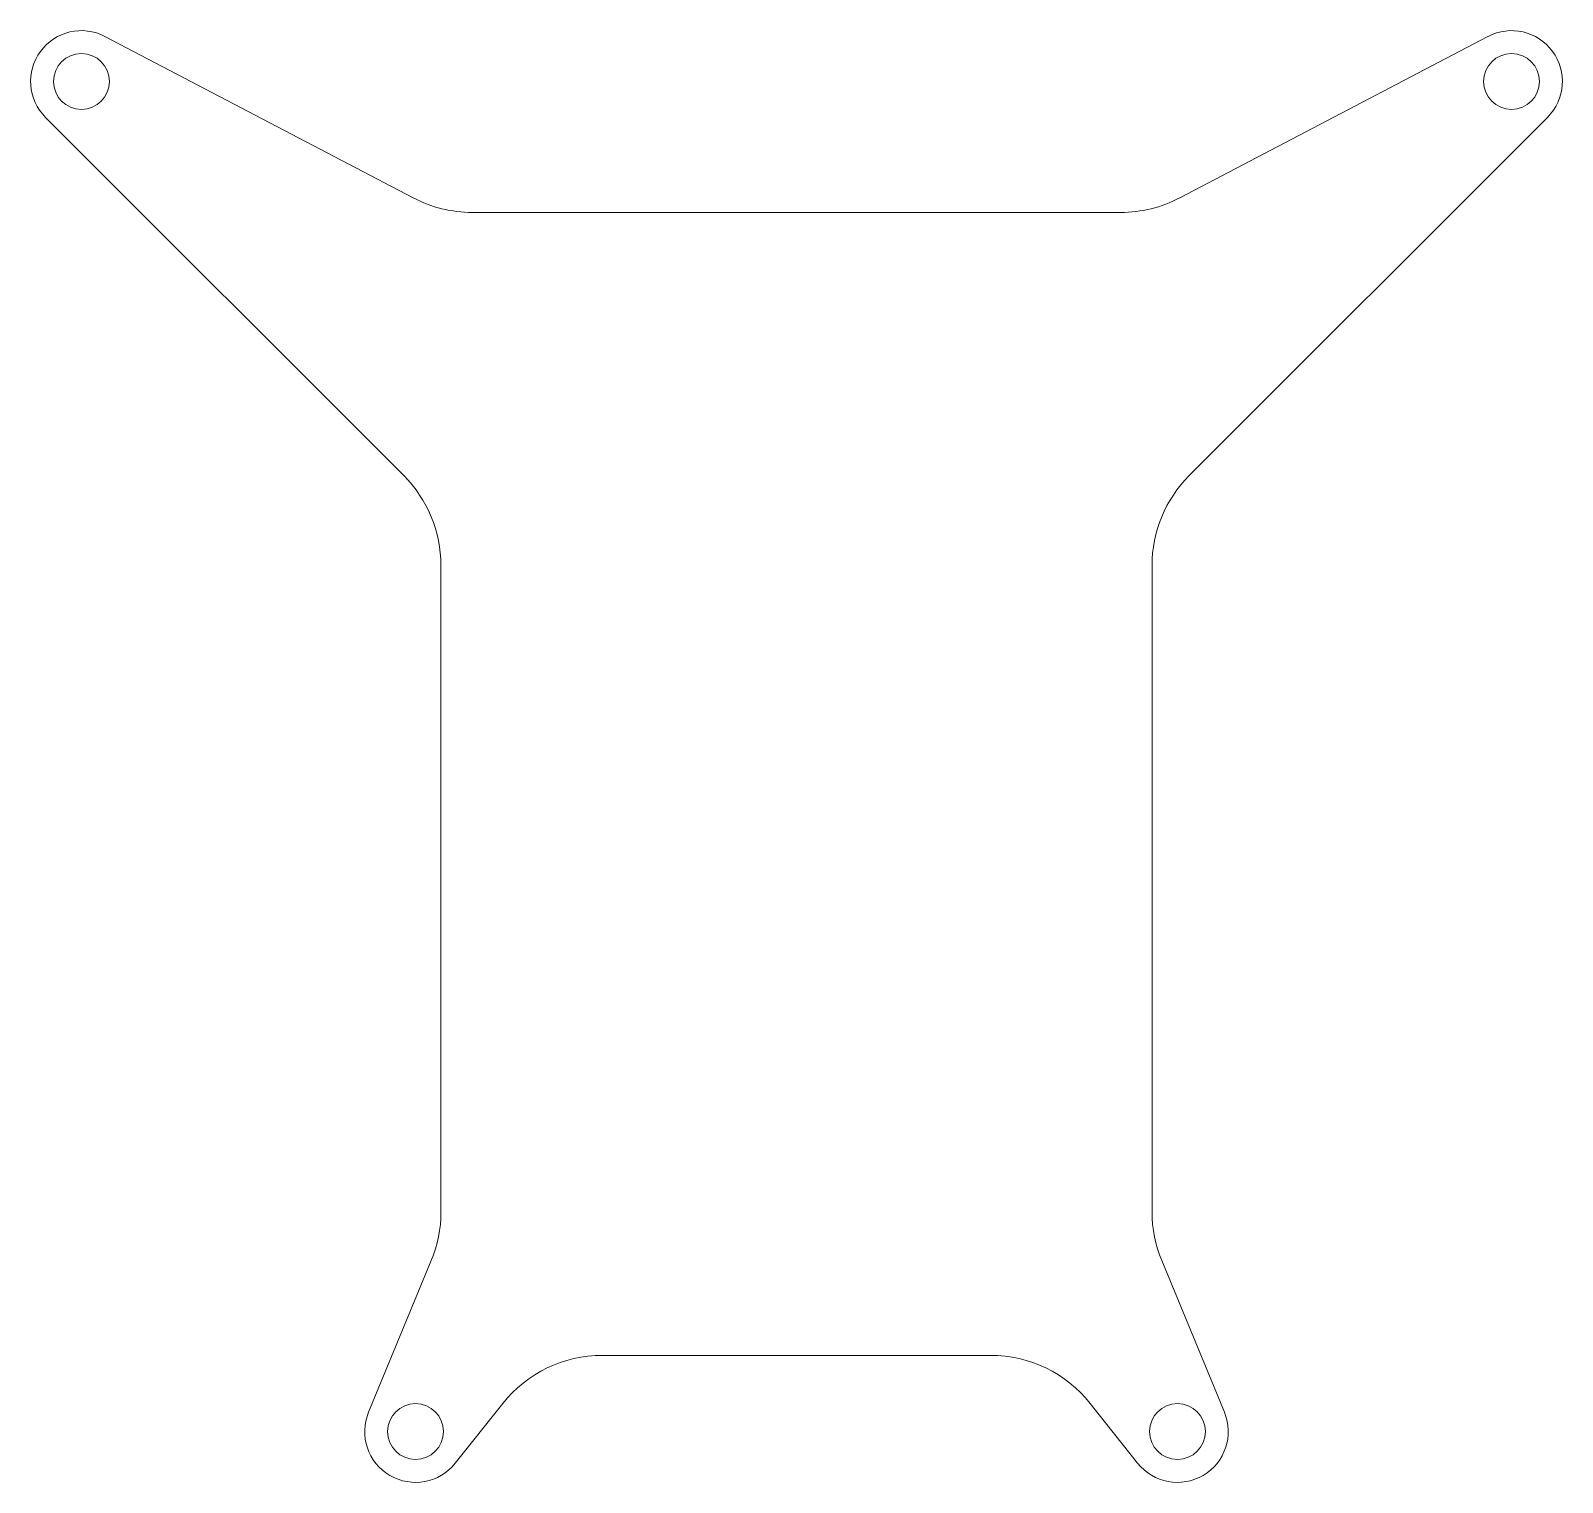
# Model space of a CAD drawing. Header units: millimetres. Extents: x 181 to 11123, y 138 to 690.
# Drawn here: x 181.3 to 241.6, y 137.8 to 194.9 of the extents above.
import ezdxf

# ---------------------------------------------------------------- set-up
doc = ezdxf.new("R2010")
doc.units = ezdxf.units.MM
doc.layers.add('可见边线', color=168, linetype='Continuous')

msp = doc.modelspace()

# ---------------------------------------------------------------- linework, layer by layer
at = {"layer": '可见边线', "color": 7, "linetype": 'Continuous', "lineweight": 18, "true_color": 0xffffff}
for p, q in [((196.322, 188.362), (184.182, 194.72)), ((238.64, 194.72), (226.501, 188.362)), ((181.84, 191.534), (195.947, 177.427)), ((226.876, 177.427), (240.983, 191.534)), ((224.181, 187.791), (198.641, 187.791)), ((197.411, 173.891), (197.411, 148.436)), ((225.411, 148.436), (225.411, 173.891)), ((197.032, 146.525), (194.563, 140.555)), ((228.26, 140.555), (225.791, 146.525)), ((203.763, 142.791), (219.06, 142.791)), ((197.977, 138.547), (199.848, 140.901)), ((222.975, 140.901), (224.845, 138.547))]:
    msp.add_line(p, q, dxfattribs=at)
for centre in [(183.254, 192.948), (239.568, 192.948), (196.411, 139.791), (226.411, 139.791)]:
    msp.add_circle(centre, 1.1, dxfattribs=at)
for centre, radius, start, end in [((183.254, 192.948), 2, 62.35688, 225), ((239.568, 192.948), 2, 315, 117.64312), ((198.641, 192.791), 5, 242.35688, 270), ((224.181, 192.791), 5, 270, 297.64312), ((192.411, 173.891), 5, 0, 45), ((230.411, 173.891), 5, 135, 180), ((192.411, 148.436), 5, 337.53446, 0), ((230.411, 148.436), 5, 180, 202.46554), ((203.763, 137.791), 5, 90, 141.53446), ((219.06, 137.791), 5, 38.46554, 90), ((196.411, 139.791), 2, 157.53446, 321.53446), ((226.411, 139.791), 2, 218.46554, 22.46554)]:
    msp.add_arc(centre, radius, start, end, dxfattribs=at)

doc.saveas('drawing.dxf')
